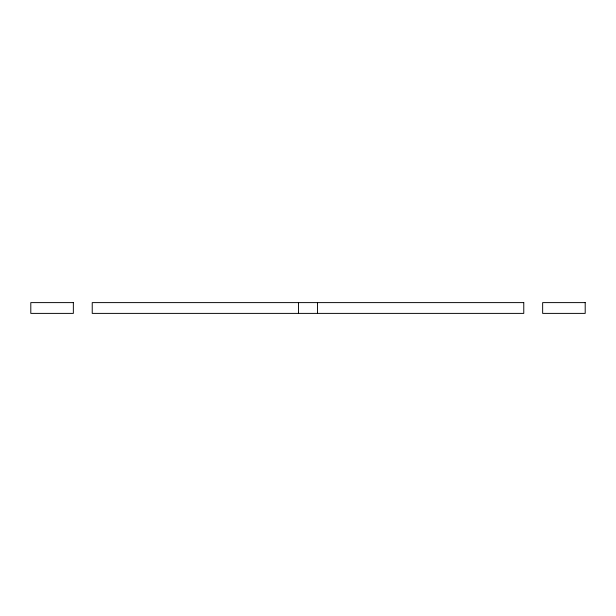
<?xml version="1.0" encoding="UTF-8"?>
<svg xmlns="http://www.w3.org/2000/svg" width="616" height="616" viewBox="0 0 616 616"><rect width="100%" height="100%" fill="white"/><g stroke="black" fill="none" stroke-linecap="round" stroke-linejoin="round"><path stroke-width="0.92" d="M317.517 302.61L317.517 313.39M298.483 302.61L298.483 313.39M73.35 302.61L30.8 302.61L30.8 313.39L73.35 313.39L73.35 302.61M523.769 302.61L92.231 302.61L92.231 313.39L523.769 313.39L523.769 302.61M585.2 302.61L542.65 302.61L542.65 313.39L585.2 313.39L585.2 302.61"/></g></svg>
